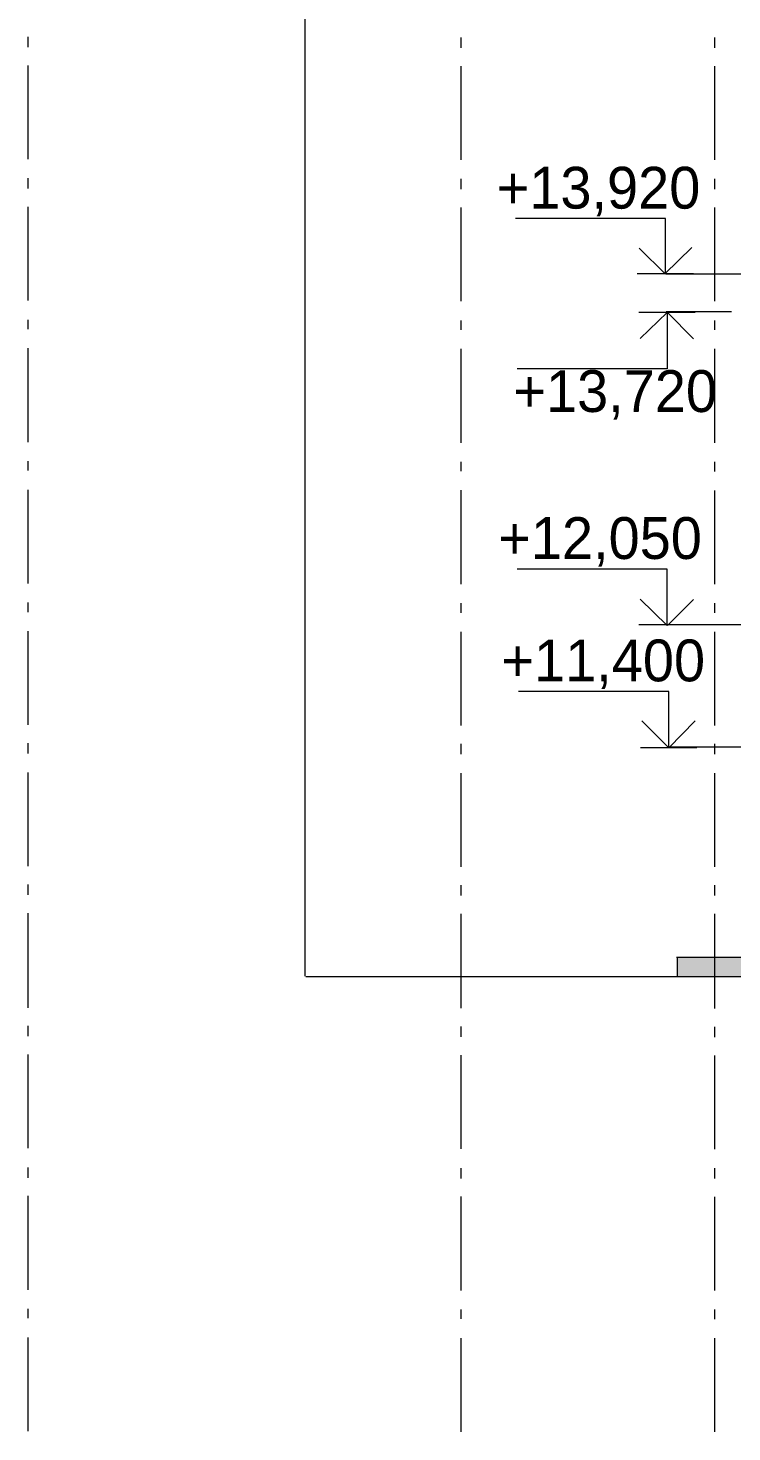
# Model space of a CAD drawing. Header units: millimetres. Extents: x -135211 to 49383, y -8033 to 228499.
# Drawn here: x -54899 to -51150, y 14594 to 22074 of the extents above; entities that cross this region are included whole.
import ezdxf

# ---------------------------------------------------------------- set-up
doc = ezdxf.new("R2010")
doc.units = ezdxf.units.MM
doc.layers.add('PDF _Геометрия', color=7, linetype='Continuous', true_color=0x1d1d1d)
doc.layers.add('PDF _Сплошная заливка', color=7, linetype='Continuous', true_color=0xffffff)
doc.layers.add('PDF _Текст', color=7, linetype='Continuous')

msp = doc.modelspace()

# ---------------------------------------------------------------- linework, layer by layer
at = {"layer": 'PDF _Геометрия', "color": 7, "lineweight": 9}
for points in [[(-53425.3, 25421.9), (-53425.3, 17023.2)], [(-54899.3, 21972.2), (-54899.3, 22027.4)], [(-52591.8, 21968.9), (-52591.8, 22024.3)], [(-51240.6, 21968.5), (-51240.6, 22023.8)], [(-54899.3, 21375.5), (-54899.3, 21875.1)], [(-52591.8, 21372), (-52591.8, 21871.5)], [(-51240.6, 21371.6), (-51240.6, 21871.4)], [(-54899.3, 21218.9), (-54899.3, 21273.6)], [(-52591.8, 21215.7), (-52591.8, 21270.6)], [(-51240.6, 21215.2), (-51240.6, 21270)], [(-54899.3, 20621.7), (-54899.3, 21121.3)], [(-52591.8, 20618.7), (-52591.8, 21118.2)], [(-51240.6, 20618.3), (-51240.6, 21117.6)], [(-51503.8, 20762.7), (-51503.8, 21059), (-52303.8, 21059)], [(-51354.6, 20764.7), (-51655.4, 20764.7)], [(-51503.8, 20765.2), (-51507.8, 20765.2)], [(-50538.6, 20762.8), (-51499.7, 20762.8)], [(-54899.3, 20469.4), (-54899.3, 20520.3)], [(-52591.8, 20466.4), (-52591.8, 20516.8)], [(-51495, 20559.3), (-51495, 20258.5), (-52295.1, 20258.5)], [(-51345.9, 20558.4), (-51646.2, 20558.4)], [(-51152.8, 20562.5), (-51500.2, 20562.5)], [(-51240.6, 20465.9), (-51240.6, 20516.7)], [(-54899.3, 19868.4), (-54899.3, 20368)], [(-52591.8, 19865), (-52591.8, 20364.5)], [(-51240.6, 19864.5), (-51240.6, 20364.3)], [(-54899.3, 19716.1), (-54899.3, 19767)], [(-52591.8, 19712.7), (-52591.8, 19763.6)], [(-51240.6, 19712.1), (-51240.6, 19762.9)], [(-54899.3, 19115.1), (-54899.3, 19614.3)], [(-52591.8, 19111.7), (-52591.8, 19611.3)], [(-51240.6, 19111.2), (-51240.6, 19610.5)], [(-51495, 18890.9), (-51495, 19191.7), (-52295.1, 19191.7)], [(-54899.3, 18962.3), (-54899.3, 19013.3)], [(-52591.8, 18958.9), (-52591.8, 19009.9)], [(-51240.6, 18958.8), (-51240.6, 19009.6)], [(-54899.3, 18361.3), (-54899.3, 18861)], [(-52591.8, 18358), (-52591.8, 18857.5)], [(-51345.9, 18893.6), (-51646.2, 18893.6)], [(-50915.9, 18894.7), (-51500, 18894.7)], [(-51240.6, 18357.4), (-51240.6, 18857.2)], [(-51486.2, 18239), (-51486.2, 18539.4), (-52286.4, 18539.4)], [(-54899.3, 18209), (-54899.3, 18263.8)], [(-52591.8, 18205.7), (-52591.8, 18260.6)], [(-51240.6, 18205), (-51240.6, 18260.3)], [(-51337.1, 18238.5), (-51637.4, 18238.5)], [(-51012.4, 18242.2), (-51491, 18242.2)], [(-54899.3, 17608), (-54899.3, 18107.2)], [(-52591.8, 17604.3), (-52591.8, 18103.8)], [(-51240.6, 17604.1), (-51240.6, 18103.4)], [(-54899.3, 17455.7), (-54899.3, 17510.5)], [(-52591.8, 17451.9), (-52591.8, 17507.3)], [(-51240.6, 17451.7), (-51240.6, 17506.5)], [(-54899.3, 16854.3), (-54899.3, 17358.2)], [(-52591.8, 16851), (-52591.8, 17354.5)], [(-51240.6, 16850.3), (-51240.6, 17354.2)], [(-51442.4, 17120.5), (-51442.4, 17018.6), (-53419.3, 17018.6)], [(-51445.5, 17021), (-50442.1, 17021), (-50442.1, 17122.5), (-51445.5, 17122.5)], [(-54899.3, 16702), (-54899.3, 16757.2)], [(-52591.8, 16698.7), (-52591.8, 16753.6)], [(-51240.6, 16697.9), (-51240.6, 16753.3)], [(-54899.3, 16105.3), (-54899.3, 16604.4)], [(-52591.8, 16101.7), (-52591.8, 16601.3)], [(-51240.6, 16101), (-51240.6, 16600.4)], [(-54899.3, 15948.7), (-54899.3, 16003.4)], [(-52591.8, 15945), (-52591.8, 15999.9)], [(-51240.6, 15944.6), (-51240.6, 15999.5)], [(-54899.3, 15351.5), (-54899.3, 15851.1)], [(-52591.8, 15348), (-52591.8, 15847.5)], [(-51240.6, 15347.7), (-51240.6, 15847.1)], [(-54899.3, 15199.2), (-54899.3, 15250.1)], [(-52591.8, 15195.7), (-52591.8, 15246.6)], [(-51240.6, 15194.9), (-51240.6, 15246.2)], [(-54899.3, 14598.2), (-54899.3, 15097.8)], [(-52591.8, 14594.8), (-52591.8, 15094.3)], [(-51240.6, 14593.9), (-51240.6, 15093.3)]]:
    msp.add_lwpolyline(points, dxfattribs=at)
at = {"layer": 'PDF _Геометрия', "color": 7, "lineweight": 18}
for points in [[(-51503.8, 20762.7), (-51643.6, 20902.1)], [(-51507.5, 20765.1), (-51363.4, 20904.7)], [(-51495, 20559.3), (-51638.9, 20419.4)], [(-51494.2, 20558.8), (-51354.6, 20418.7)], [(-51495, 18890.9), (-51638.9, 19030.8)], [(-51494.2, 18890.6), (-51354.6, 19030.2)], [(-51486.2, 18239), (-51630.1, 18382.9)], [(-51485.5, 18238.7), (-51345.9, 18382.3)]]:
    msp.add_lwpolyline(points, dxfattribs=at)
at = {"layer": 'PDF _Сплошная заливка', "color": 7, "lineweight": 5, "transparency": 33554559}
msp.add_solid([(-51445.5, 17122.5), (-50442.1, 17122.5), (-51445.5, 17021), (-50442.1, 17021)], dxfattribs=at)

# ---------------------------------------------------------------- texts
at = {"layer": 'PDF _Текст', "char_height": 222.7, "attachment_point": 4, "style": ''}
for s, insert in [('+13,920', (-52403.5, 21202.9)), ('+13,720', (-52314.6, 20119.2)), ('+12,050', (-52395.1, 19336.1)), ('+11,400', (-52378.1, 18684.2))]:
    msp.add_mtext(s, dxfattribs=dict(at, insert=insert))

doc.saveas('drawing.dxf')
